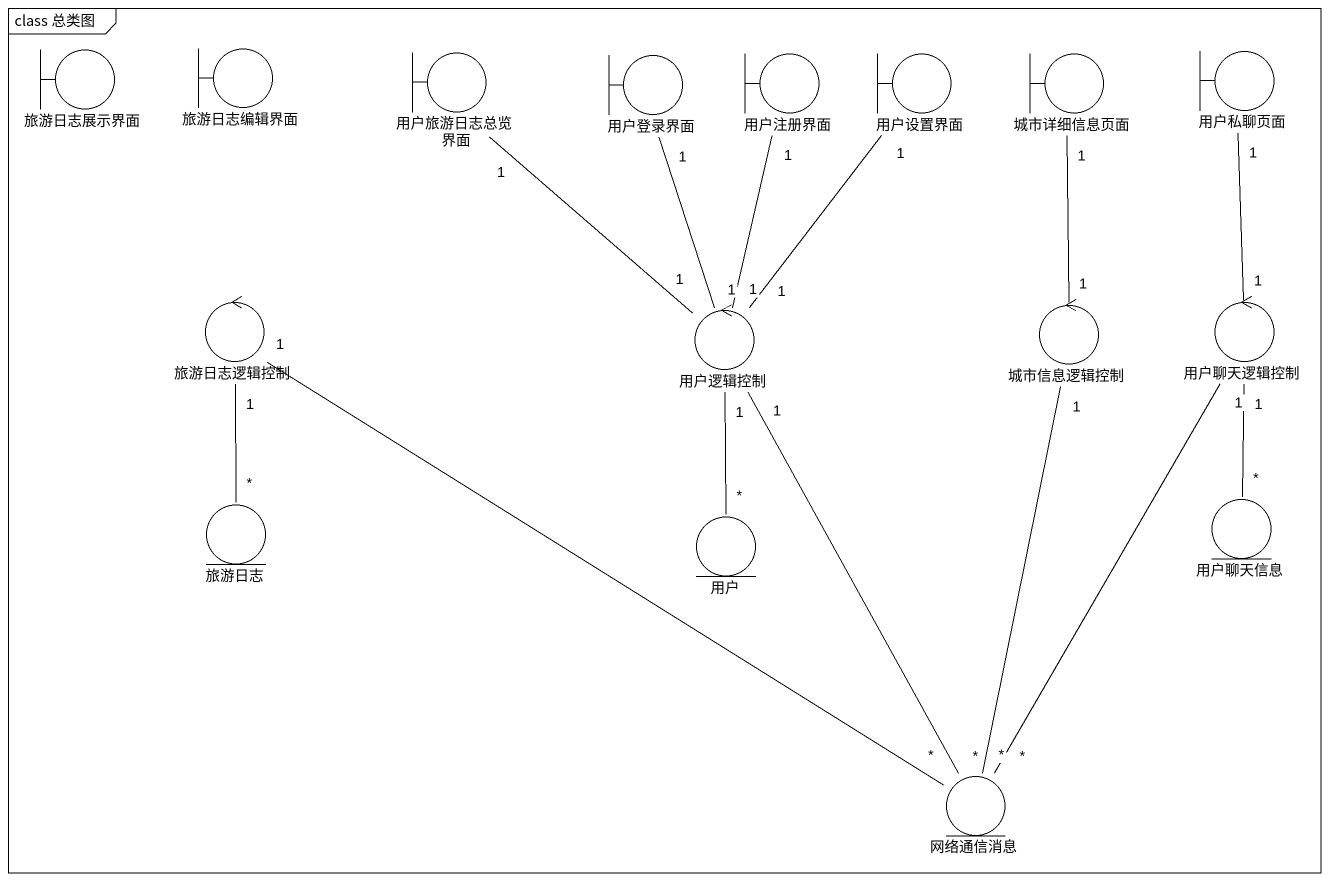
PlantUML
@startuml
mainframe class 总类图
boundary 旅游日志展示界面
boundary 旅游日志编辑界面
boundary 用户旅游日志总览界面
boundary 用户登录界面
boundary 用户注册界面
boundary 用户设置界面
boundary 城市详细信息页面
boundary 用户私聊页面
control 旅游日志逻辑控制
control 用户逻辑控制
control 城市信息逻辑控制
control 用户聊天逻辑控制
entity 旅游日志
entity 用户
entity 用户聊天信息
entity 网络通信消息
用户旅游日志总览界面 "1" -- "1" 用户逻辑控制
用户登录界面 "1" -- "1" 用户逻辑控制
用户注册界面 "1" -- "1" 用户逻辑控制
用户设置界面 "1" -- "1" 用户逻辑控制
城市详细信息页面 "1" -- "1" 城市信息逻辑控制
用户私聊页面 "1" -- "1" 用户聊天逻辑控制
旅游日志逻辑控制 "1" -- "*" 旅游日志
旅游日志逻辑控制 "1" -- "*" 网络通信消息
用户逻辑控制 "1" -- "*" 用户
用户逻辑控制 "1" -- "*" 网络通信消息
城市信息逻辑控制 "1" -- "*" 网络通信消息
用户聊天逻辑控制 "1" -- "*" 用户聊天信息
用户聊天逻辑控制 "1" -- "*" 网络通信消息
@enduml
